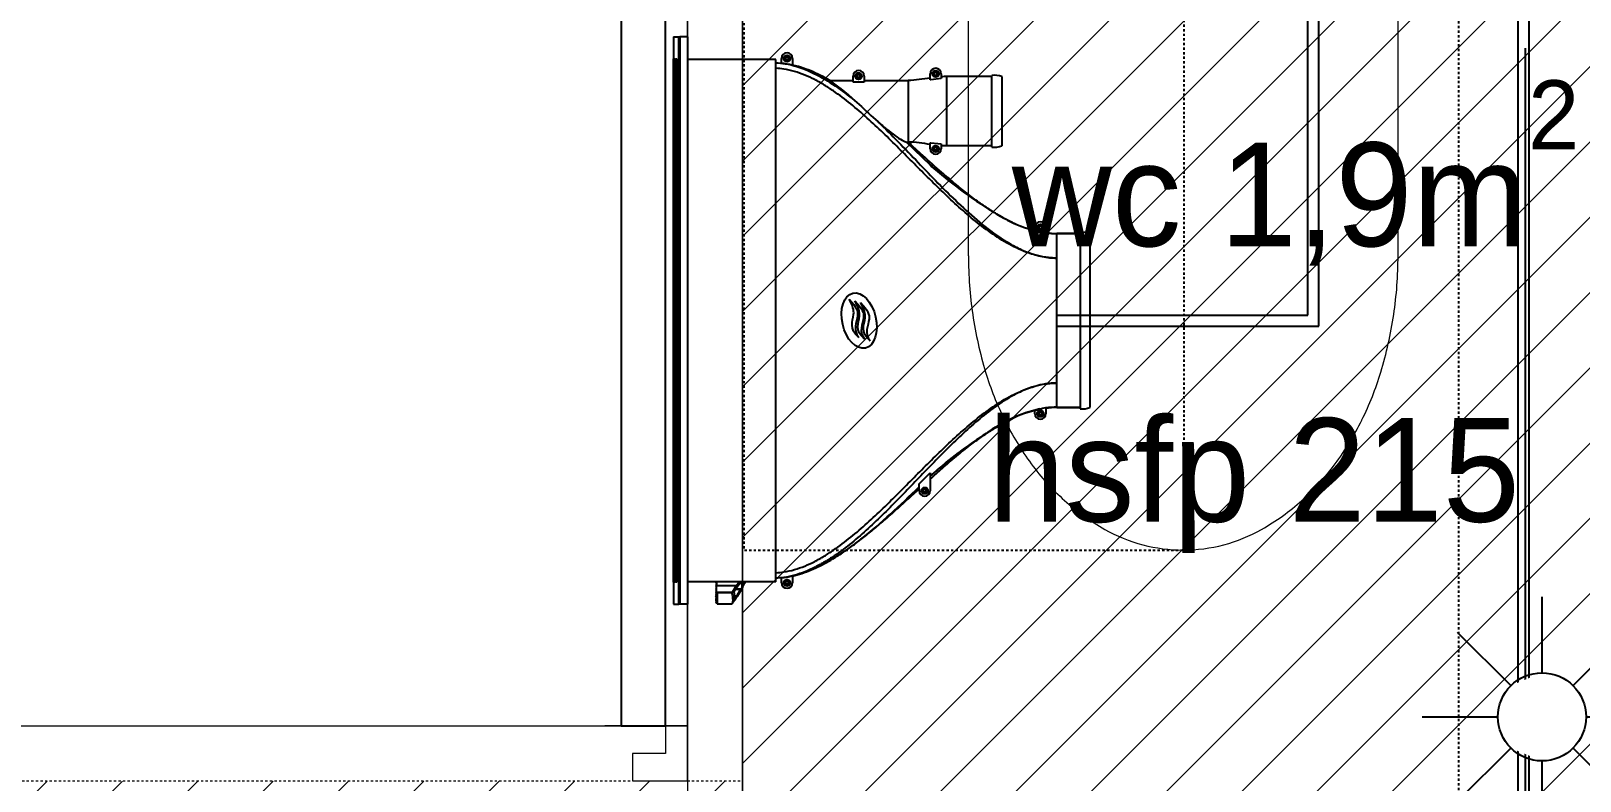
# Model space of a CAD drawing. Header units: centimetres. Extents: x 2191 to 12545, y -680 to 18662.
# Drawn here: x 8202.1 to 8342.7, y 9301.5 to 9369.6 of the extents above; entities that cross this region are included whole.
import ezdxf

# ---------------------------------------------------------------- set-up
doc = ezdxf.new("R2010")
doc.units = ezdxf.units.CM
doc.linetypes.add('Style de ligne -1', pattern=[0.41664, 0.20828, -0.20836])
doc.linetypes.add('VW-01', pattern=[0.41656, 0.20828, -0.20828])
for name, color, linetype in [('B Aménagement intérieur', 252, 'Continuous'), ('B Faux plafonds', 252, 'Continuous'), ('B Faux plafonds_Hatch', 252, 'Continuous'), ('B Général', 252, 'Continuous'), ('C ANNOTATIONS-prestations', 252, 'Continuous'), ('C ANNOTATIONS-texte', 252, 'Continuous'), ('D SURFACES-shab', 252, 'Continuous'), ('prlm-CHAUFF', 4, 'Continuous')]:
    doc.layers.add(name, color=color, linetype=linetype)
doc.layers.add('prlm-ELEC-CFO', color=1, linetype='Continuous', lineweight=25)
doc.layers.add('prlm-GAZ', color=2, linetype='Continuous', lineweight=25)
doc.styles.add('Eurostile', font='Eurosti.TTF')

# ---------------------------------------------------------------- blocks, each defined once
blk = doc.blocks.new('xi.SPOT')
at = {"color": 0, "lineweight": 5}
blk.add_wipeout([(-4, 0), (-2.83, -2.83), (0, -4), (2.83, -2.83), (4, 0), (2.83, 2.83), (0, 4), (-2.83, 2.83)], dxfattribs=at).dxf.layer = 'prlm-ELEC-CFO'
at = {"layer": 'prlm-ELEC-CFO', "color": 0, "linetype": 'ByBlock', "lineweight": -2, "flags": 128}
for points in [[(0, 10.88), (0, 4)], [(-7.69, 7.69), (-2.83, 2.83)], [(7.69, 7.69), (2.83, 2.83)], [(-10.88, 0), (-4, 0)], [(4, 0), (10.88, 0)], [(-2.83, -2.83), (-7.69, -7.69)], [(0, -4), (0, -10.88)], [(2.83, -2.83), (7.69, -7.69)]]:
    blk.add_lwpolyline(points, dxfattribs=at)
at = {"layer": 'prlm-ELEC-CFO', "color": 0, "linetype": 'ByBlock', "lineweight": -2}
blk.add_circle((0, 0), 4, dxfattribs=at)
blk = doc.blocks.new('200_wc-2')
at = {"layer": 'B Général', "color": 7, "linetype": 'Continuous', "lineweight": 5}
for p, q in [((-25, -20.1), (-25, 0)), ((-24.9, 0.1), (24.9, 0.1)), ((25, -20.1), (25, 0)), ((-19.5, -44.2), (-19.5, -21.9)), ((19.5, -44.2), (19.5, -21.9))]:
    blk.add_line(p, q, dxfattribs=at)
at = {"layer": 'B Général', "color": 7, "linetype": 'Continuous', "lineweight": 5, "flags": 128}
blk.add_lwpolyline([(-25, -20.1), (-24.9, -20.6), (-24.75, -20.9), (-24.55, -21.2), (-24.3, -21.45), (-23.9, -21.7), (-23.4, -21.85), (-23.15, -21.9), (23.25, -21.9), (23.55, -21.85), (23.9, -21.7), (24.2, -21.5), (24.45, -21.3), (24.65, -21.05), (24.8, -20.75), (24.9, -20.5), (24.95, -20.3), (25, -20.1)], dxfattribs=at)
for points in [[(-19.5, -44.2), (-19.5, -44.2, 0.036537), (-19.11, -49.53, 0.035337), (-17.94, -54.75), (-17.94, -54.75, 0.041299), (-16.22, -59.09), (-16.22, -59.09), (-16.22, -59.1, 0.041783), (-13.79, -63.08, 0.053503), (-10.77, -66.4), (-10.77, -66.4, 0.054816), (-7.12, -69.02), (-7.12, -69.02, 0.063755), (-3.68, -70.42), (-3.68, -70.42, 0.064897), (0, -70.9)], [(0, -70.9, 0.064897), (3.68, -70.42), (3.68, -70.42, 0.063726), (7.12, -69.02), (7.12, -69.02, 0.054816), (10.77, -66.4), (10.77, -66.4, 0.053503), (13.79, -63.08, 0.041783), (16.22, -59.1), (16.22, -59.09), (16.22, -59.09, 0.041299), (17.94, -54.75), (17.94, -54.75, 0.035337), (19.11, -49.53, 0.036556), (19.5, -44.2)]]:
    blk.add_lwpolyline(points, format="xyb", dxfattribs=at)
at = {"layer": 'B Général', "color": 7, "linetype": 'Continuous', "lineweight": 5}
for centre, start, end in [((-24.9, 0), 90, 180), ((24.9, 0), 0, 90)]:
    blk.add_arc(centre, 0.1, start, end, dxfattribs=at)
blk = doc.blocks.new('Groupe-126-1')
at = {"layer": 'B Général', "color": 154, "linetype": 'Style de ligne -1', "true_color": 0x0053a6, "flags": 128}
blk.add_lwpolyline([(-35.4, 7.6), (35.6, 7.6), (35.6, -32.4), (-35.4, -32.4)], close=True, dxfattribs=at)
at = {"layer": 'B Général', "xscale": -1, "rotation": 270}
blk.add_blockref('200_wc-2', (35.5, 7.5), dxfattribs=at)
blk = doc.blocks.new('WC-plan-PMR')
at = {"layer": 'B Général', "color": 154, "linetype": 'Style de ligne -1', "true_color": 0x0053a6, "flags": 128}
blk.add_lwpolyline([(-114.5, 112.5), (15.5, 112.5), (15.5, 32.5), (-114.5, 32.5)], close=True, dxfattribs=at)
at = {"layer": 'B Général', "color": 7}
blk.add_blockref('Groupe-126-1', (0, 0), dxfattribs=at)

msp = doc.modelspace()

# ---------------------------------------------------------------- hatches: boundary and pattern name
at = {"layer": 'B Faux plafonds_Hatch', "linetype": 'Continuous', "lineweight": 5, "true_color": 0xaaaaaa}
h = msp.add_hatch(dxfattribs=at)
h.set_pattern_fill('F_P__SOFFITE', color=253, style=0, pattern_type=2)
h.set_pattern_definition([(45, (8117.074, 9290.181), (-3.52778, 3.30729), [])])
h.paths.add_polyline_path([(8137.53, 9301.49), (8137.53, 9301.49), (8107.37, 9301.49), (8107.38, 9175.49), (8161.68, 9175.49), (8161.68, 9150.51), (8228.68, 9150.51), (8228.68, 9120.5), (8291.69, 9120.5), (8291.69, 8891.51), (8411.69, 8891.51), (8411.69, 9372.11), (8266.69, 9372.11), (8266.68, 9301.49)])

# ---------------------------------------------------------------- linework, layer by layer
at = {"layer": 'B Faux plafonds', "linetype": 'VW-01', "lineweight": 5, "flags": 128}
msp.add_lwpolyline([(8137.53, 9301.49), (8137.53, 9301.49), (8107.37, 9301.49), (8107.38, 9175.49), (8161.68, 9175.49), (8161.68, 9150.51), (8228.68, 9150.51), (8228.68, 9120.5), (8291.69, 9120.5), (8291.69, 8891.51), (8411.69, 8891.51), (8411.69, 9372.11), (8266.69, 9372.11), (8266.68, 9301.49)], close=True, dxfattribs=at)
at = {"layer": 'B Général'}
for p, q in [((8255.68, 9389.5), (8255.68, 9306.5)), ((8259.68, 9306.5), (8259.68, 9389.5)), ((8255.68, 9306.5), (8259.68, 9306.5))]:
    msp.add_line(p, q, dxfattribs=at)
at = {"layer": 'B Général', "color": 7, "linetype": 'Continuous', "lineweight": 13}
for p, q in [((8261.68, 9372.11), (8261.68, 9238.41)), ((8266.68, 9372.11), (8266.68, 9243.41)), ((8261.68, 9306.5), (8261.68, 9306.5)), ((8261.68, 9301.5), (8261.68, 9301.5))]:
    msp.add_line(p, q, dxfattribs=at)
at = {"layer": 'B Général', "color": 7, "linetype": 'Continuous', "lineweight": 5}
for p, q in [((8261.68, 9372.11), (8261.68, 9312.5)), ((8266.68, 9372.11), (8266.68, 9243.41)), ((8261.68, 9307.5), (8261.68, 9238.41)), ((8261.68, 9306.5), (8254.18, 9306.5)), ((8259.18, 9306.5), (8261.68, 9306.5)), ((8261.68, 9306.5), (8259.68, 9306.5)), ((8259.68, 9306.5), (8259.68, 9304)), ((8261.68, 9301.5), (8261.68, 9306.5)), ((8261.68, 9301.5), (8261.68, 9306.5)), ((8259.68, 9304), (8256.68, 9304)), ((8256.68, 9304), (8256.68, 9301.5)), ((8256.68, 9301.5), (8261.68, 9301.5)), ((8261.68, 9301.5), (8261.68, 9301.5))]:
    msp.add_line(p, q, dxfattribs=at)
at = {"layer": 'D SURFACES-shab', "color": 1, "lineweight": 18, "true_color": 0xff0000, "flags": 128}
for points in [[(8261.68, 9306.5), (8261.68, 9443.41), (8217.16, 9443.41), (8217.16, 9510.42), (8222.16, 9510.42), (8222.16, 9450.41), (8405.69, 9450.41), (8405.69, 9692.42), (7821.38, 9692.42), (7821.38, 9306.5)], [(8266.68, 9373.41), (8411.68, 9373.41), (8411.68, 9243.41), (8266.68, 9243.41)]]:
    msp.add_lwpolyline(points, close=True, dxfattribs=at)
at = {"layer": 'prlm-CHAUFF', "ltscale": 50}
for p, q in [((8317.99, 9343.79), (8317.99, 9376.79)), ((8318.99, 9342.79), (8318.99, 9376.79)), ((8337.09, 9244.26), (8337.09, 9376.17)), ((8338.09, 9243.26), (8338.09, 9376.17)), ((8260.42, 9369.04), (8260.91, 9369.04)), ((8260.42, 9369.04), (8260.42, 9317.54)), ((8260.91, 9317.54), (8260.91, 9369.04)), ((8260.91, 9369.04), (8260.99, 9369.04)), ((8261.72, 9369.04), (8260.99, 9369.04)), ((8260.99, 9369.04), (8260.99, 9317.54)), ((8261.72, 9317.54), (8261.72, 9369.04)), ((8260.42, 9367.04), (8260.42, 9319.54)), ((8260.42, 9367.04), (8260.43, 9367.04)), ((8260.43, 9367.02), (8260.42, 9367.04)), ((8260.43, 9319.54), (8260.43, 9367.04)), ((8260.44, 9367.04), (8260.44, 9319.54)), ((8260.44, 9367.04), (8260.46, 9367.04)), ((8260.46, 9366.98), (8260.44, 9367.04)), ((8260.46, 9319.54), (8260.46, 9367.04)), ((8260.49, 9367.04), (8260.49, 9319.54)), ((8260.49, 9367.04), (8260.53, 9367.04)), ((8260.53, 9366.93), (8260.49, 9367.04)), ((8260.53, 9319.54), (8260.53, 9367.04)), ((8260.56, 9367.04), (8260.56, 9319.54)), ((8260.56, 9367.04), (8260.61, 9367.04)), ((8260.61, 9366.89), (8260.56, 9367.04)), ((8260.61, 9319.54), (8260.61, 9367.04)), ((8260.66, 9367.04), (8260.66, 9319.54)), ((8260.66, 9367.04), (8260.73, 9367.04)), ((8260.73, 9366.84), (8260.66, 9367.04)), ((8260.73, 9319.54), (8260.73, 9367.04)), ((8269.72, 9366.99), (8261.72, 9366.99)), ((8269.72, 9319.59), (8269.72, 9366.99)), ((8270.22, 9366.65), (8270.22, 9367.09)), ((8270.57, 9367.04), (8270.57, 9367.14)), ((8270.57, 9367.14), (8270.67, 9367.14)), ((8270.67, 9367.04), (8270.57, 9367.04)), ((8270.67, 9367.25), (8270.77, 9367.25)), ((8270.67, 9367.14), (8270.67, 9367.25)), ((8270.67, 9366.94), (8270.67, 9367.04)), ((8270.77, 9367.25), (8270.77, 9367.14)), ((8270.77, 9367.14), (8270.88, 9367.14)), ((8270.88, 9367.04), (8270.77, 9367.04)), ((8270.77, 9367.04), (8270.77, 9366.94)), ((8270.88, 9367.14), (8270.88, 9367.04)), ((8271.22, 9367.09), (8271.22, 9366.48)), ((8270.14, 9366.66), (8270.22, 9366.65)), ((8270.77, 9366.94), (8270.67, 9366.94)), ((8277.17, 9365.65), (8277.27, 9365.65)), ((8277.17, 9365.54), (8277.17, 9365.65)), ((8277.27, 9365.65), (8277.27, 9365.54)), ((8283.72, 9365.14), (8283.72, 9365.69)), ((8284.07, 9365.64), (8284.07, 9365.74)), ((8284.07, 9365.74), (8284.17, 9365.74)), ((8284.17, 9365.64), (8284.07, 9365.64)), ((8284.17, 9365.85), (8284.27, 9365.85)), ((8284.17, 9365.74), (8284.17, 9365.85)), ((8284.17, 9365.54), (8284.17, 9365.64)), ((8284.27, 9365.85), (8284.27, 9365.74)), ((8284.27, 9365.74), (8284.38, 9365.74)), ((8284.27, 9365.64), (8284.27, 9365.54)), ((8284.38, 9365.64), (8284.27, 9365.64)), ((8284.38, 9365.74), (8284.38, 9365.64)), ((8284.72, 9365.69), (8284.72, 9365.26)), ((8274.6, 9365.09), (8276.72, 9365.09)), ((8274.6, 9365.09), (8276.72, 9365.09)), ((8276.72, 9364.94), (8276.72, 9365.49)), ((8277.72, 9364.94), (8276.72, 9364.94)), ((8277.07, 9365.54), (8277.17, 9365.54)), ((8277.07, 9365.44), (8277.07, 9365.54)), ((8277.17, 9365.44), (8277.07, 9365.44)), ((8277.17, 9365.34), (8277.17, 9365.44)), ((8277.27, 9365.34), (8277.17, 9365.34)), ((8277.27, 9365.54), (8277.38, 9365.54)), ((8277.38, 9365.44), (8277.27, 9365.44)), ((8277.27, 9365.44), (8277.27, 9365.34)), ((8277.38, 9365.54), (8277.38, 9365.44)), ((8277.72, 9365.49), (8277.72, 9364.94)), ((8277.72, 9365.09), (8281.72, 9365.09)), ((8277.72, 9365.09), (8281.72, 9365.09)), ((8281.72, 9365.09), (8281.72, 9359.49)), ((8283.78, 9365.14), (8283.72, 9365.14)), ((8284.72, 9365.26), (8283.78, 9365.14)), ((8284.27, 9365.54), (8284.17, 9365.54)), ((8285.22, 9359.14), (8285.22, 9365.44)), ((8289.32, 9365.44), (8285.22, 9365.44)), ((8289.32, 9365.44), (8285.22, 9365.44)), ((8289.32, 9359.04), (8289.32, 9365.54)), ((8290.22, 9365.44), (8290.22, 9359.14)), ((8281.56, 9359.49), (8281.72, 9359.49)), ((8281.56, 9359.49), (8283.72, 9357.42)), ((8283.72, 9357.42), (8281.56, 9359.49)), ((8281.56, 9359.49), (8281.72, 9359.49)), ((8283.72, 9359.44), (8283.78, 9359.44)), ((8283.72, 9358.89), (8283.72, 9359.44)), ((8283.78, 9359.44), (8284.72, 9359.33)), ((8284.07, 9358.84), (8284.07, 9358.94)), ((8284.07, 9358.94), (8284.17, 9358.94)), ((8284.17, 9358.84), (8284.07, 9358.84)), ((8284.17, 9359.05), (8284.27, 9359.05)), ((8284.17, 9358.94), (8284.17, 9359.05)), ((8284.17, 9358.74), (8284.17, 9358.84)), ((8284.27, 9358.74), (8284.17, 9358.74)), ((8284.27, 9359.05), (8284.27, 9358.94)), ((8284.27, 9358.94), (8284.38, 9358.94)), ((8284.38, 9358.84), (8284.27, 9358.84)), ((8284.27, 9358.84), (8284.27, 9358.74)), ((8284.38, 9358.94), (8284.38, 9358.84)), ((8284.72, 9359.33), (8284.72, 9358.89)), ((8289.32, 9359.14), (8285.22, 9359.14)), ((8289.32, 9359.14), (8285.22, 9359.14)), ((8290.2, 9352.7), (8290.2, 9352.7)), ((8293.22, 9351.75), (8293.22, 9351.45)), ((8293.57, 9351.7), (8293.57, 9351.8)), ((8293.57, 9351.8), (8293.67, 9351.8)), ((8293.67, 9351.7), (8293.57, 9351.7)), ((8293.67, 9351.91), (8293.77, 9351.91)), ((8293.67, 9351.8), (8293.67, 9351.91)), ((8293.67, 9351.6), (8293.67, 9351.7)), ((8293.77, 9351.6), (8293.67, 9351.6)), ((8293.77, 9351.91), (8293.77, 9351.8)), ((8293.77, 9351.8), (8293.88, 9351.8)), ((8293.77, 9351.7), (8293.77, 9351.6)), ((8293.88, 9351.7), (8293.77, 9351.7)), ((8293.88, 9351.8), (8293.88, 9351.7)), ((8294.22, 9351.2), (8294.22, 9351.75)), ((8293.22, 9351.45), (8293.9, 9351.25)), ((8294.22, 9351.2), (8293.9, 9351.25)), ((8295.22, 9348.96), (8295.22, 9351.19)), ((8297.32, 9351.19), (8295.22, 9351.19)), ((8295.22, 9351.19), (8297.32, 9351.19)), ((8297.32, 9351.29), (8297.32, 9335.29)), ((8298.22, 9351.19), (8298.22, 9335.39)), ((8295.22, 9337.62), (8295.22, 9348.96)), ((8295.22, 9343.79), (8317.99, 9343.79)), ((8295.22, 9342.79), (8318.99, 9342.79)), ((8295.22, 9335.39), (8295.22, 9337.62)), ((8293.22, 9335.14), (8293.9, 9335.34)), ((8293.22, 9334.84), (8293.22, 9335.14)), ((8293.57, 9334.79), (8293.57, 9334.89)), ((8293.57, 9334.89), (8293.67, 9334.89)), ((8293.67, 9334.79), (8293.57, 9334.79)), ((8293.67, 9334.99), (8293.77, 9334.99)), ((8293.67, 9334.89), (8293.67, 9334.99)), ((8293.67, 9334.68), (8293.67, 9334.79)), ((8293.77, 9334.68), (8293.67, 9334.68)), ((8293.77, 9334.99), (8293.77, 9334.89)), ((8293.77, 9334.89), (8293.88, 9334.89)), ((8293.77, 9334.79), (8293.77, 9334.68)), ((8293.88, 9334.79), (8293.77, 9334.79)), ((8293.88, 9334.89), (8293.88, 9334.79)), ((8293.9, 9335.34), (8294.22, 9335.39)), ((8294.22, 9335.39), (8294.22, 9334.84)), ((8297.32, 9335.39), (8295.22, 9335.39)), ((8295.22, 9335.39), (8297.32, 9335.39)), ((8290.2, 9333.89), (8290.2, 9333.91)), ((8290.74, 9334.18), (8290.74, 9334.21)), ((8282.72, 9328.47), (8283.72, 9329.47)), ((8283.72, 9329.47), (8283.72, 9327.85)), ((8282.72, 9327.85), (8282.72, 9328.47)), ((8283.07, 9327.8), (8283.07, 9327.9)), ((8283.07, 9327.9), (8283.17, 9327.9)), ((8283.17, 9327.8), (8283.07, 9327.8)), ((8283.17, 9328.01), (8283.27, 9328.01)), ((8283.17, 9327.9), (8283.17, 9328.01)), ((8283.17, 9327.7), (8283.17, 9327.8)), ((8283.27, 9327.7), (8283.17, 9327.7)), ((8283.27, 9328.01), (8283.27, 9327.9)), ((8283.27, 9327.9), (8283.38, 9327.9)), ((8283.38, 9327.8), (8283.27, 9327.8)), ((8283.27, 9327.8), (8283.27, 9327.7)), ((8283.38, 9327.9), (8283.38, 9327.8)), ((8260.42, 9319.54), (8260.43, 9319.57)), ((8260.43, 9319.54), (8260.42, 9319.54)), ((8260.44, 9319.54), (8260.46, 9319.61)), ((8260.46, 9319.54), (8260.44, 9319.54)), ((8260.49, 9319.54), (8260.53, 9319.65)), ((8260.53, 9319.54), (8260.49, 9319.54)), ((8260.56, 9319.54), (8260.61, 9319.7)), ((8260.61, 9319.54), (8260.56, 9319.54)), ((8260.66, 9319.54), (8260.73, 9319.74)), ((8260.73, 9319.54), (8260.66, 9319.54)), ((8269.72, 9319.59), (8261.72, 9319.59)), ((8264.32, 9319.5), (8264.23, 9319.41)), ((8264.23, 9319.41), (8264.32, 9319.32)), ((8264.32, 9319.26), (8264.23, 9319.17)), ((8264.29, 9319.59), (8264.32, 9319.56)), ((8264.32, 9319.59), (8264.32, 9319.23)), ((8264.32, 9319.23), (8266.14, 9319.23)), ((8264.32, 9318.66), (8264.32, 9319.23)), ((8265.76, 9318.65), (8266.14, 9319.23)), ((8266.14, 9319.23), (8266.38, 9319.59)), ((8266.19, 9319.11), (8266.53, 9319.59)), ((8270.14, 9319.93), (8270.22, 9319.94)), ((8270.22, 9319.49), (8270.22, 9319.94)), ((8270.57, 9319.44), (8270.57, 9319.54)), ((8270.57, 9319.54), (8270.67, 9319.54)), ((8270.67, 9319.44), (8270.57, 9319.44)), ((8270.67, 9319.65), (8270.77, 9319.65)), ((8270.67, 9319.54), (8270.67, 9319.65)), ((8270.67, 9319.34), (8270.67, 9319.44)), ((8270.77, 9319.34), (8270.67, 9319.34)), ((8270.77, 9319.65), (8270.77, 9319.54)), ((8270.77, 9319.54), (8270.88, 9319.54)), ((8270.88, 9319.44), (8270.77, 9319.44)), ((8270.77, 9319.44), (8270.77, 9319.34)), ((8270.88, 9319.54), (8270.88, 9319.44)), ((8271.22, 9320.11), (8271.22, 9319.49)), ((8264.23, 9319.17), (8264.32, 9319.08)), ((8264.29, 9319.11), (8264.23, 9319.06)), ((8264.23, 9319.06), (8264.3, 9318.99)), ((8264.32, 9319.02), (8264.23, 9318.93)), ((8264.23, 9318.93), (8264.32, 9318.84)), ((8264.29, 9318.87), (8264.23, 9318.81)), ((8264.23, 9318.81), (8264.31, 9318.74)), ((8264.32, 9318.75), (8264.23, 9318.66)), ((8264.23, 9318.66), (8264.32, 9318.57)), ((8264.3, 9318.59), (8264.23, 9318.52)), ((8264.32, 9318.57), (8264.23, 9318.48)), ((8264.23, 9318.52), (8264.26, 9318.5)), ((8264.23, 9318.48), (8264.32, 9318.39)), ((8264.32, 9318.39), (8264.23, 9318.31)), ((8264.23, 9318.31), (8264.32, 9318.22)), ((8264.27, 9318.28), (8264.23, 9318.24)), ((8264.3, 9318.24), (8264.23, 9318.16)), ((8264.23, 9318.24), (8264.27, 9318.2)), ((8264.23, 9318.16), (8264.32, 9318.07)), ((8264.29, 9318.1), (8264.23, 9318.04)), ((8264.23, 9318.04), (8264.32, 9317.95)), ((8264.25, 9318.02), (8264.23, 9318)), ((8264.23, 9318), (8264.27, 9317.97)), ((8264.28, 9317.99), (8264.23, 9317.93)), ((8264.23, 9317.93), (8264.32, 9317.84)), ((8264.27, 9317.89), (8264.23, 9317.85)), ((8264.23, 9317.85), (8264.32, 9317.76)), ((8264.26, 9317.82), (8264.23, 9317.78)), ((8264.23, 9317.78), (8264.32, 9317.69)), ((8264.32, 9318.66), (8264.32, 9318.65)), ((8264.32, 9317.63), (8264.32, 9318.66)), ((8264.32, 9318.65), (8265.76, 9318.65)), ((8264.37, 9318.58), (8264.32, 9318.65)), ((8264.37, 9318.58), (8264.37, 9317.59)), ((8265.74, 9318.58), (8264.37, 9318.58)), ((8265.76, 9318.65), (8265.74, 9318.58)), ((8265.96, 9318.76), (8266.18, 9319.09)), ((8266.18, 9318.24), (8265.96, 9317.9)), ((8265.97, 9318.28), (8266.16, 9318.28)), ((8266.15, 9318.28), (8265.97, 9318.28)), ((8265.98, 9318.01), (8266.15, 9318.28)), ((8266.51, 9318.88), (8266.05, 9318.88)), ((8266.08, 9318.94), (8266.58, 9318.94)), ((8266.15, 9318.28), (8266.16, 9318.28)), ((8266.18, 9318.24), (8266.15, 9318.28)), ((8266.16, 9318.28), (8266.51, 9318.88)), ((8266.19, 9318.25), (8266.16, 9318.28)), ((8266.18, 9319.09), (8266.19, 9319.11)), ((8266.19, 9318.25), (8266.18, 9318.24)), ((8266.55, 9318.86), (8266.19, 9318.25)), ((8266.51, 9318.88), (8266.55, 9318.86)), ((8266.58, 9318.94), (8266.57, 9318.94)), ((8266.58, 9318.94), (8266.62, 9318.96)), ((8260.42, 9317.54), (8260.91, 9317.54)), ((8260.99, 9317.54), (8260.91, 9317.54)), ((8261.72, 9317.54), (8260.99, 9317.54)), ((8264.25, 9317.76), (8264.23, 9317.74)), ((8264.23, 9317.74), (8264.32, 9317.65)), ((8264.32, 9317.63), (8264.32, 9317.63)), ((8264.37, 9317.59), (8264.32, 9317.63)), ((8264.37, 9317.59), (8265.74, 9317.59))]:
    msp.add_line(p, q, dxfattribs=at)
for centre, radius in [((8270.72, 9367.09), 0.3), ((8270.72, 9367.09), 0.25), ((8277.22, 9365.49), 0.3), ((8277.22, 9365.49), 0.25), ((8284.22, 9365.69), 0.3), ((8284.22, 9365.69), 0.25), ((8284.22, 9358.89), 0.3), ((8284.22, 9358.89), 0.25), ((8293.72, 9351.75), 0.3), ((8293.72, 9351.75), 0.25), ((8293.72, 9334.84), 0.3), ((8293.72, 9334.84), 0.25), ((8283.22, 9327.85), 0.3), ((8283.22, 9327.85), 0.25), ((8270.72, 9319.49), 0.3), ((8270.72, 9319.49), 0.25)]:
    msp.add_circle(centre, radius, dxfattribs=at)
for centre, radius, start, end in [((8270.72, 9367.09), 0.5, 0, 180), ((8268.36, 9354.71), 12.12, 73.7263, 76.3852), ((8277.22, 9365.49), 0.5, 0, 180), ((8284.22, 9365.69), 0.5, 0, 180), ((8260.95, 9345.78), 23.65, 46.4099, 54.7501), ((8289.56, 9363.56), 2, 70.5755, 96.7441), ((8289.56, 9363.56), 2, 70.5755, 96.7441), ((8301.77, 9388.04), 35.1, 225.7111, 229.5265), ((8284.22, 9358.89), 0.5, 180, 0), ((8289.56, 9361.03), 2, 263.2559, 289.4245), ((8289.56, 9361.03), 2, 263.2559, 289.4245), ((8291.82, 9365.8), 11.66, 225.9701, 230.4245), ((8292.05, 9366.06), 11.99, 226.0326, 230.3619), ((8309.78, 9386.43), 39, 229.3887, 239.86), ((8309.78, 9386.43), 39, 229.3887, 239.8601), ((8299.89, 9370.21), 20.01, 241.0483, 242.7983), ((8299.89, 9370.21), 20.01, 241.0482, 242.7982), ((8296.19, 9362.81), 11.74, 242.3321, 255.441), ((8296.05, 9362.45), 11.35, 242.1374, 255.6929), ((8293.72, 9351.75), 0.5, 0, 180), ((8295.23, 9358.96), 7.77, 262.5456, 269.9423), ((8295.23, 9359.02), 7.82, 262.5763, 269.9264), ((8295.21, 9358.36), 7.17, 262.0923, 263.5448), ((8295.21, 9358.36), 7.17, 263.9053, 270.1157), ((8297.56, 9349.31), 2, 70.5755, 96.7441), ((8297.56, 9349.31), 2, 70.5755, 96.7441), ((8296.7, 9322.19), 13.43, 102.9954, 126.0824), ((8296.05, 9324.14), 11.35, 104.4106, 117.8626), ((8293.72, 9334.84), 0.5, 180, 0), ((8295.21, 9328.18), 7.25, 89.9215, 97.8382), ((8295.23, 9327.63), 7.77, 90.0577, 97.4544), ((8295.23, 9327.57), 7.82, 90.0736, 97.4237), ((8297.56, 9337.28), 2, 263.2559, 289.4245), ((8297.56, 9337.28), 2, 263.2559, 289.4245), ((8309.78, 9300.16), 39, 120.1399, 130.6113), ((8299.89, 9316.38), 20.01, 117.2018, 118.9518), ((8309.78, 9300.16), 39, 122.5506, 130.6113), ((8291.82, 9320.78), 11.66, 129.5755, 134.0299), ((8292.05, 9320.53), 11.99, 129.6381, 133.9674), ((8283.22, 9327.85), 0.5, 180, 0), ((8254.84, 9325.53), 13.43, 332.115, 333.7632), ((8254.49, 9325.65), 13.85, 331.9182, 334.0515), ((8270.72, 9319.49), 0.5, 180, 0), ((8255.68, 9325.01), 12.5, 323.7494, 325.0637), ((8266.64, 9317.41), 0.836, 144.1326, 149.2425), ((8266.83, 9318.57), 0.448, 124.6713, 135.4982), ((8267.18, 9318.54), 0.703, 143.033, 152.9325), ((8255.68, 9325.01), 12.5, 331.3177, 331.5903)]:
    msp.add_arc(centre, radius, start, end, dxfattribs=at)
msp.add_ellipse((8277.27, 9343.29), major_axis=(0.57, -2.49), ratio=0.600775, dxfattribs=at)
for points, knots in [([(8269.72, 9366.69), (8270, 9366.67), (8270.28, 9366.65), (8270.91, 9366.54), (8271.27, 9366.46), (8272.33, 9366.13), (8273.01, 9365.83), (8274.32, 9365.12), (8274.94, 9364.71), (8276.13, 9363.85), (8276.7, 9363.39), (8277.26, 9362.91)], [0.0331631, 0.0331631, 0.0331631, 0.0331631, 0.125, 0.125, 0.25, 0.25, 0.5, 0.5, 0.75, 0.75, 1, 1, 1, 1]), ([(8295.22, 9348.96), (8295.05, 9348.97), (8294.88, 9348.97), (8294.54, 9349), (8294.37, 9349.01), (8293.87, 9349.09), (8293.54, 9349.16), (8292.88, 9349.34), (8292.56, 9349.45), (8291.93, 9349.7), (8291.62, 9349.84), (8290.72, 9350.3), (8290.15, 9350.64), (8289.06, 9351.37), (8288.53, 9351.76), (8286.99, 9352.98), (8286.02, 9353.86), (8284.11, 9355.68), (8283.18, 9356.61), (8281.32, 9358.48), (8280.39, 9359.42), (8278.5, 9361.24), (8277.53, 9362.13), (8276, 9363.37), (8275.47, 9363.77), (8274.66, 9364.32), (8274.38, 9364.5), (8273.82, 9364.85), (8273.53, 9365.01), (8272.64, 9365.47), (8272.03, 9365.72), (8271.08, 9365.99), (8270.76, 9366.07), (8270.2, 9366.15), (8269.96, 9366.18), (8269.72, 9366.19)], [0, 0, 0, 0, 0.015625, 0.015625, 0.03125, 0.03125, 0.0625, 0.0625, 0.09375, 0.09375, 0.125, 0.125, 0.1875, 0.1875, 0.25, 0.25, 0.375, 0.375, 0.5, 0.5, 0.625, 0.625, 0.75, 0.75, 0.8125, 0.8125, 0.84375, 0.84375, 0.875, 0.875, 0.9375, 0.9375, 0.96875, 0.96875, 0.9907189, 0.9907189, 0.9907189, 0.9907189]), ([(8271.22, 9366.48), (8271.52, 9366.42), (8271.81, 9366.33), (8272.25, 9366.19), (8272.39, 9366.14), (8272.68, 9366.03), (8272.83, 9365.97), (8273.25, 9365.79), (8273.53, 9365.66), (8274.07, 9365.39), (8274.34, 9365.25), (8274.6, 9365.09)], [0, 0, 0, 0, 0.25, 0.25, 0.375, 0.375, 0.5, 0.5, 0.75, 0.75, 1, 1, 1, 1]), ([(8274.6, 9365.09), (8274.32, 9365.25), (8274.04, 9365.41), (8273.46, 9365.69), (8273.17, 9365.83), (8272.57, 9366.07), (8272.27, 9366.19), (8271.89, 9366.3), (8271.82, 9366.33), (8271.75, 9366.35)], [0, 0, 0, 0, 0.25, 0.25, 0.5, 0.5, 0.75, 0.75, 0.8062429, 0.8062429, 0.8062429, 0.8062429]), ([(8278.98, 9361.33), (8280.23, 9360.14), (8281.43, 9358.89), (8283.82, 9356.39), (8285.02, 9355.14), (8286.89, 9353.36), (8287.53, 9352.78), (8288.85, 9351.68), (8289.54, 9351.16), (8290.63, 9350.45), (8291.01, 9350.23), (8291.79, 9349.81), (8292.2, 9349.63), (8293.03, 9349.31), (8293.46, 9349.19), (8294.11, 9349.06), (8294.33, 9349.02), (8294.67, 9348.99), (8294.78, 9348.98), (8295, 9348.97), (8295.11, 9348.97), (8295.22, 9348.96)], [0, 0, 0, 0, 0.25, 0.25, 0.5, 0.5, 0.625, 0.625, 0.75, 0.75, 0.8125, 0.8125, 0.875, 0.875, 0.9375, 0.9375, 0.96875, 0.96875, 0.984375, 0.984375, 1, 1, 1, 1]), ([(8278.98, 9361.33), (8279.25, 9361.1), (8279.51, 9360.88), (8280.02, 9360.46), (8280.27, 9360.27), (8280.75, 9359.93), (8280.97, 9359.78), (8281.26, 9359.62), (8281.34, 9359.57), (8281.48, 9359.51), (8281.53, 9359.49), (8281.56, 9359.49)], [0, 0, 0, 0, 0.25, 0.25, 0.5, 0.5, 0.75, 0.75, 0.875, 0.875, 1, 1, 1, 1]), ([(8291.18, 9352.2), (8290.84, 9352.35), (8290.13, 9352.72), (8289.08, 9353.37), (8287.99, 9354.12), (8286.91, 9354.95), (8285.83, 9355.83), (8284.53, 9356.94), (8283.18, 9358.16), (8282.15, 9359.1), (8281.72, 9359.5)], [0.1568082, 0.1568082, 0.1568082, 0.1568082, 0.2305418, 0.3149874, 0.4025619, 0.4929385, 0.5856877, 0.6803551, 0.8317746, 0.9509578, 0.9509578, 0.9509578, 0.9509578]), ([(8276.35, 9345.23), (8277.07, 9344.51), (8277.16, 9344.13), (8277.12, 9343.74), (8277.06, 9343.13), (8276.65, 9342.48), (8277.23, 9341.75)], [0, 0, 0, 0, 0.389075, 0.389075, 0.389075, 1, 1, 1, 1]), ([(8277.39, 9344.92), (8278.11, 9344.2), (8278.21, 9343.82), (8278.17, 9343.43), (8278.1, 9342.82), (8277.7, 9342.17), (8278.27, 9341.44)], [0, 0, 0, 0, 0.389075, 0.389075, 0.389075, 1, 1, 1, 1]), ([(8295.22, 9337.62), (8295.05, 9337.62), (8294.88, 9337.62), (8294.54, 9337.59), (8294.37, 9337.57), (8293.86, 9337.49), (8293.52, 9337.41), (8292.87, 9337.21), (8292.54, 9337.1), (8291.91, 9336.83), (8291.6, 9336.68), (8290.71, 9336.2), (8290.14, 9335.83), (8289.06, 9335.06), (8288.54, 9334.65), (8287.02, 9333.37), (8286.06, 9332.45), (8284.18, 9330.57), (8283.26, 9329.61), (8281.41, 9327.69), (8280.49, 9326.73), (8278.59, 9324.86), (8277.62, 9323.96), (8276.08, 9322.7), (8275.55, 9322.3), (8274.72, 9321.74), (8274.44, 9321.56), (8273.87, 9321.22), (8273.57, 9321.06), (8272.67, 9320.6), (8272.06, 9320.35), (8271.1, 9320.09), (8270.77, 9320.02), (8270.2, 9319.93), (8269.96, 9319.91), (8269.72, 9319.9)], [0, 0, 0, 0, 0.015625, 0.015625, 0.03125, 0.03125, 0.0625, 0.0625, 0.09375, 0.09375, 0.125, 0.125, 0.1875, 0.1875, 0.25, 0.25, 0.375, 0.375, 0.5, 0.5, 0.625, 0.625, 0.75, 0.75, 0.8125, 0.8125, 0.84375, 0.84375, 0.875, 0.875, 0.9375, 0.9375, 0.96875, 0.96875, 0.9908046, 0.9908046, 0.9908046, 0.9908046]), ([(8269.72, 9320.4), (8269.96, 9320.41), (8270.2, 9320.44), (8270.76, 9320.52), (8271.08, 9320.59), (8272.03, 9320.87), (8272.64, 9321.12), (8273.53, 9321.58), (8273.82, 9321.74), (8274.38, 9322.08), (8274.66, 9322.26), (8275.47, 9322.82), (8276, 9323.22), (8277.53, 9324.45), (8278.5, 9325.34), (8280.4, 9327.17), (8281.32, 9328.11), (8283.18, 9329.98), (8284.11, 9330.91), (8286.02, 9332.72), (8286.99, 9333.6), (8288.53, 9334.83), (8289.06, 9335.22), (8290.16, 9335.95), (8290.72, 9336.29), (8291.63, 9336.74), (8291.94, 9336.88), (8292.56, 9337.13), (8292.89, 9337.24), (8293.54, 9337.43), (8293.87, 9337.5), (8294.38, 9337.57), (8294.55, 9337.59), (8294.88, 9337.62), (8295.05, 9337.62), (8295.22, 9337.62)], [0.0092808, 0.0092808, 0.0092808, 0.0092808, 0.03125, 0.03125, 0.0625, 0.0625, 0.125, 0.125, 0.15625, 0.15625, 0.1875, 0.1875, 0.25, 0.25, 0.375, 0.375, 0.5, 0.5, 0.625, 0.625, 0.75, 0.75, 0.8125, 0.8125, 0.875, 0.875, 0.90625, 0.90625, 0.9375, 0.9375, 0.96875, 0.96875, 0.984375, 0.984375, 1, 1, 1, 1]), ([(8283.72, 9328.91), (8284.08, 9329.23), (8284.86, 9329.93), (8286.08, 9330.97), (8287.26, 9331.92), (8288.34, 9332.71), (8289.31, 9333.37), (8290.25, 9333.92), (8290.87, 9334.24), (8291.16, 9334.38)], [0.5730592, 0.5730592, 0.5730592, 0.5730592, 0.626259, 0.6884084, 0.7489718, 0.7930827, 0.8358988, 0.8773199, 0.9123747, 0.9123747, 0.9123747, 0.9123747]), ([(8271.22, 9320.1), (8271.51, 9320.17), (8271.8, 9320.25), (8272.36, 9320.43), (8272.64, 9320.54), (8273.47, 9320.88), (8273.99, 9321.15), (8275.02, 9321.73), (8275.52, 9322.05), (8276.49, 9322.72), (8276.97, 9323.08), (8278.37, 9324.18), (8279.26, 9324.96), (8281.01, 9326.56), (8281.87, 9327.38), (8282.72, 9328.2)], [0, 0, 0, 0, 0.0625, 0.0625, 0.125, 0.125, 0.25, 0.25, 0.375, 0.375, 0.5, 0.5, 0.75, 0.75, 1, 1, 1, 1]), ([(8275.27, 9321.89), (8275.43, 9322), (8275.92, 9322.32), (8276.74, 9322.89), (8277.71, 9323.63), (8278.68, 9324.42), (8279.76, 9325.34), (8280.94, 9326.39), (8281.96, 9327.32), (8282.56, 9327.86), (8282.72, 9328.01)], [0.1694223, 0.1694223, 0.1694223, 0.1694223, 0.1906001, 0.2339285, 0.2787061, 0.3247019, 0.3716424, 0.4351709, 0.4991397, 0.523565, 0.523565, 0.523565, 0.523565]), ([(8266.58, 9318.94), (8266.58, 9318.94), (8266.58, 9318.95), (8266.59, 9318.95), (8266.6, 9318.96), (8266.6, 9318.97), (8266.61, 9318.98), (8266.62, 9318.99), (8266.62, 9319), (8266.63, 9319.02), (8266.63, 9319.03), (8266.63, 9319.04), (8266.64, 9319.06), (8266.64, 9319.08), (8266.64, 9319.09), (8266.64, 9319.11), (8266.64, 9319.13), (8266.64, 9319.15), (8266.64, 9319.17), (8266.64, 9319.21), (8266.64, 9319.25), (8266.64, 9319.29), (8266.63, 9319.34), (8266.62, 9319.39), (8266.61, 9319.45), (8266.6, 9319.5), (8266.59, 9319.55), (8266.59, 9319.58), (8266.58, 9319.59)], [0, 0, 0, 0, 0.0300773, 0.0600539, 0.0899314, 0.1197114, 0.1493956, 0.1789856, 0.2084831, 0.2378898, 0.2672073, 0.2964374, 0.3255817, 0.3546421, 0.3836203, 0.4125181, 0.4413372, 0.4700795, 0.4987468, 0.5532579, 0.6080368, 0.6630958, 0.7184471, 0.7741027, 0.8300742, 0.8863734, 0.9430116, 0.9677174, 0.9677174, 0.9677174, 0.9677174]), ([(8266.63, 9319.59), (8266.63, 9319.59), (8266.63, 9319.57), (8266.64, 9319.55), (8266.64, 9319.52), (8266.65, 9319.49), (8266.66, 9319.46), (8266.66, 9319.43), (8266.66, 9319.4), (8266.67, 9319.38), (8266.67, 9319.35), (8266.68, 9319.32), (8266.68, 9319.3), (8266.68, 9319.28), (8266.68, 9319.25), (8266.68, 9319.23), (8266.68, 9319.21), (8266.68, 9319.18), (8266.68, 9319.15), (8266.68, 9319.12), (8266.68, 9319.09), (8266.67, 9319.06), (8266.66, 9319.03), (8266.65, 9319.01), (8266.64, 9318.99), (8266.63, 9318.97), (8266.62, 9318.97), (8266.62, 9318.96)], [0.053874, 0.053874, 0.053874, 0.053874, 0.0607104, 0.0907643, 0.1206402, 0.1503557, 0.1799287, 0.2093776, 0.238721, 0.2679778, 0.2971672, 0.3263086, 0.3554219, 0.3845269, 0.4136437, 0.4427926, 0.4719939, 0.5012681, 0.5562327, 0.6110034, 0.6657154, 0.7205017, 0.7754929, 0.8308166, 0.8865967, 0.9429527, 1, 1, 1, 1]), ([(8266.68, 9319.06), (8266.68, 9319.06), (8266.68, 9319.07), (8266.69, 9319.08), (8266.69, 9319.09), (8266.7, 9319.1), (8266.7, 9319.12), (8266.7, 9319.13), (8266.71, 9319.15), (8266.71, 9319.16), (8266.71, 9319.18), (8266.71, 9319.2), (8266.71, 9319.22), (8266.71, 9319.24), (8266.71, 9319.28), (8266.71, 9319.32), (8266.7, 9319.36), (8266.7, 9319.41), (8266.69, 9319.46), (8266.68, 9319.51), (8266.67, 9319.55), (8266.67, 9319.58), (8266.67, 9319.59)], [0.1059402, 0.1059402, 0.1059402, 0.1059402, 0.1359504, 0.1694868, 0.202886, 0.2361704, 0.2693627, 0.3024859, 0.3355633, 0.3686184, 0.401675, 0.434757, 0.4678887, 0.5010941, 0.5629781, 0.6246926, 0.6863942, 0.7482374, 0.8103737, 0.8729511, 0.9361135, 0.9654522, 0.9654522, 0.9654522, 0.9654522]), ([(8265.74, 9317.59), (8265.76, 9317.61), (8265.79, 9317.64), (8265.81, 9317.75), (8265.82, 9317.81), (8265.82, 9317.94), (8265.82, 9317.99), (8265.81, 9318.08), (8265.81, 9318.14), (8265.79, 9318.31), (8265.76, 9318.44), (8265.74, 9318.58)], [0, 0, 0, 0, 0.25, 0.25, 0.5, 0.5, 0.625, 0.625, 0.75, 0.75, 1, 1, 1, 1]), ([(8265.92, 9318.64), (8265.92, 9318.65), (8265.92, 9318.65), (8265.92, 9318.65), (8265.92, 9318.66), (8265.92, 9318.67), (8265.93, 9318.67), (8265.93, 9318.68), (8265.93, 9318.69), (8265.93, 9318.7), (8265.94, 9318.72), (8265.95, 9318.74), (8265.96, 9318.75), (8265.96, 9318.76)], [0, 0, 0, 0, 0.061789, 0.122374, 0.182441, 0.242697, 0.303842, 0.366548, 0.43144, 0.49908, 0.668346, 0.832646, 1, 1, 1, 1]), ([(8265.93, 9317.85), (8265.93, 9317.85), (8265.94, 9317.86), (8265.94, 9317.87), (8265.95, 9317.88), (8265.95, 9317.89), (8265.96, 9317.91), (8265.96, 9317.92), (8265.97, 9317.94), (8265.97, 9317.95), (8265.97, 9317.97), (8265.98, 9317.99), (8265.98, 9318.01), (8265.98, 9318.03), (8265.98, 9318.05), (8265.98, 9318.07), (8265.98, 9318.09), (8265.98, 9318.12), (8265.98, 9318.16), (8265.98, 9318.21), (8265.98, 9318.27), (8265.97, 9318.32), (8265.97, 9318.38), (8265.96, 9318.44), (8265.95, 9318.51), (8265.94, 9318.57), (8265.93, 9318.62), (8265.92, 9318.64)], [0.0304712, 0.0304712, 0.0304712, 0.0304712, 0.0599457, 0.0897682, 0.1195016, 0.1491541, 0.1787343, 0.2082505, 0.2377114, 0.2671256, 0.2965018, 0.3258487, 0.355175, 0.3844897, 0.4138015, 0.4431194, 0.4724522, 0.5018089, 0.5568669, 0.611863, 0.6668562, 0.7219052, 0.7770682, 0.8324028, 0.8879658, 0.9438132, 1, 1, 1, 1])]:
    msp.add_open_spline(points, degree=3, knots=knots, dxfattribs=at)
for points in [[(8271.22, 9366.48), (8270.89, 9366.56), (8270.56, 9366.61), (8270.22, 9366.65)], [(8283.72, 9365.31), (8283.06, 9365.21), (8282.39, 9365.09), (8281.72, 9365.09)], [(8283.72, 9365.31), (8283.06, 9365.21), (8282.39, 9365.09), (8281.72, 9365.09)], [(8285.22, 9365.44), (8285.06, 9365.44), (8284.89, 9365.44), (8284.72, 9365.42)], [(8285.22, 9365.44), (8285.06, 9365.44), (8284.89, 9365.44), (8284.72, 9365.42)], [(8283.72, 9359.28), (8283.06, 9359.38), (8282.39, 9359.49), (8281.72, 9359.49)], [(8283.72, 9359.28), (8283.06, 9359.38), (8282.39, 9359.49), (8281.72, 9359.49)], [(8285.22, 9359.14), (8285.06, 9359.14), (8284.89, 9359.15), (8284.72, 9359.16)], [(8285.22, 9359.14), (8285.06, 9359.14), (8284.89, 9359.15), (8284.72, 9359.16)], [(8276.77, 9343.84), (8276.81, 9344.23), (8276.71, 9344.61), (8276.35, 9345.23)], [(8276.88, 9345.07), (8277.6, 9344.35), (8277.7, 9343.98), (8277.66, 9343.59)], [(8277.3, 9343.68), (8277.34, 9344.08), (8277.24, 9344.45), (8276.88, 9345.07)], [(8277.81, 9343.53), (8277.85, 9343.92), (8277.75, 9344.3), (8277.39, 9344.92)], [(8277.23, 9341.75), (8276.29, 9342.57), (8276.7, 9343.22), (8276.77, 9343.84)], [(8277.76, 9341.59), (8276.83, 9342.42), (8277.23, 9343.07), (8277.3, 9343.68)], [(8277.66, 9343.59), (8277.59, 9342.98), (8277.19, 9342.33), (8277.76, 9341.59)], [(8278.27, 9341.44), (8277.34, 9342.26), (8277.74, 9342.91), (8277.81, 9343.53)], [(8270.22, 9319.94), (8270.56, 9319.97), (8270.89, 9320.03), (8271.22, 9320.11)]]:
    msp.add_open_spline(points, degree=3, dxfattribs=at)
at = {"layer": 'prlm-GAZ'}
msp.add_lwpolyline([(8337.73, 9368.02), (8337.73, 9054.3), (8683.05, 9054.3), (8751.47, 8894.97)], dxfattribs=at)

# ---------------------------------------------------------------- block references
at = {"layer": 'B Aménagement intérieur', "color": 7, "xscale": -1, "rotation": 270}
msp.add_blockref('WC-plan-PMR', (8299.19, 9357.86), dxfattribs=at)

# ---------------------------------------------------------------- texts
at = {"layer": 'C ANNOTATIONS-prestations', "insert": (8288.97, 9334.44), "char_height": 9.412, "width": 58.4961, "attachment_point": 1, "line_spacing_factor": 0.894142, "style": 'Eurostile'}
msp.add_mtext('hsfp 215', dxfattribs=at)
at = {"layer": 'C ANNOTATIONS-texte', "insert": (8291.13, 9365.1), "char_height": 9.412, "width": 60.9849, "attachment_point": 1, "line_spacing_factor": 0.894142, "style": 'Eurostile'}
msp.add_mtext('wc 1,9m{\\H0.6667x;\\S2^ ;}', dxfattribs=at)

# ---------------------------------------------------------------- next in the draw order: block references
at = {"layer": 'prlm-ELEC-CFO'}
msp.add_blockref('xi.SPOT', (8339.26, 9307.32), dxfattribs=at)

doc.saveas('drawing.dxf')
